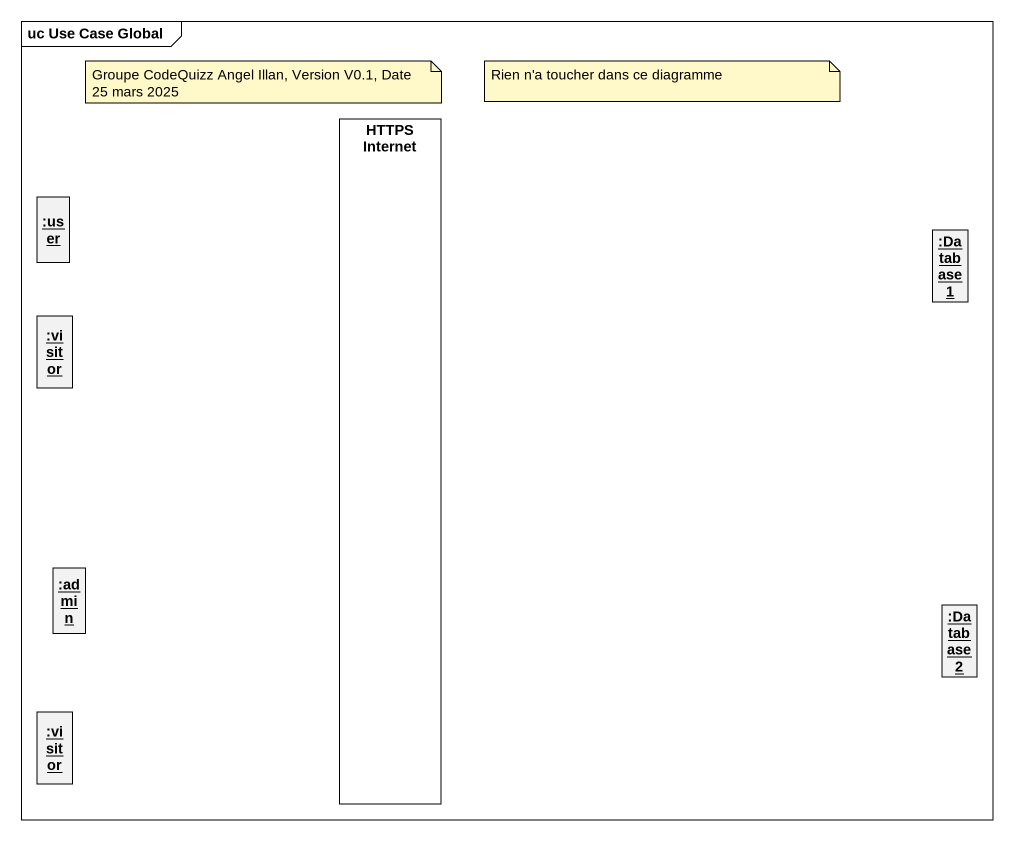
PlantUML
@startuml
mainframe uc Use Case Global
allowmixing
hide circle
hide empty members
rectangle "HTTPS Internet" as HTTPS_Internet
object ":user" as user
object ":Database 1" as Database_1
object ":visitor" as visitor
object ":admin" as admin
object ":Database 2" as Database_2
object ":visitor" as visitor_2
note as N1
  Groupe CodeQuizz Angel Illan, Version V0.1, Date 25 mars 2025
end note
note as N2
  Rien n'a toucher dans ce diagramme
end note
@enduml
